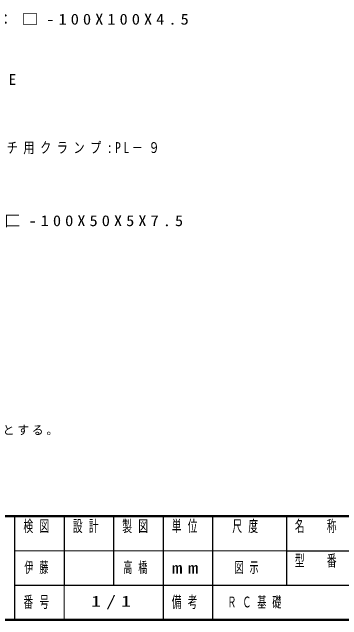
# Model space of a CAD drawing. Units: millimetres on the paper. Extents: x -365 to 12, y -38 to 257.
# Drawn here: x -238 to -171.3, y 0 to 123 of the extents above; entities that cross this region are included whole.
import ezdxf

# ---------------------------------------------------------------- set-up
doc = ezdxf.new("R2010")
doc.units = ezdxf.units.MM
doc.layers.add('LY_1', color=7, linetype='Continuous', lineweight=25)
doc.layers.add('LY_2', color=7, linetype='Continuous', lineweight=13)
doc.styles.add('ＭＳ ゴシック', font='')
doc.styles.get('ＭＳ ゴシック').set_extended_font_data('MS Gothic')

msp = doc.modelspace()

# ---------------------------------------------------------------- linework, layer by layer
at = {"layer": 'LY_2', "lineweight": 50}
for p, q in [((-365, 21), (0, 21)), ((-365, 0), (0, 0))]:
    msp.add_line(p, q, dxfattribs=at)
at = {"layer": 'LY_2', "color": 211, "lineweight": 25}
for p, q in [((-237.5, 21), (-237.5, 0)), ((-227.5, 21), (-227.5, 7)), ((-217.5, 21), (-217.5, 7)), ((-207.5, 21), (-207.5, 0)), ((-197.5, 21), (-197.5, 7)), ((-182.5, 21), (-182.5, 7)), ((-182.5, 14), (-70, 14)), ((-237.5, 7), (0, 7))]:
    msp.add_line(p, q, dxfattribs=at)
at = {"layer": 'LY_2'}
for p, q in [((-237.5, 14), (-182.5, 14)), ((-227.5, 7), (-227.5, 0))]:
    msp.add_line(p, q, dxfattribs=at)
at = {"layer": 'LY_2', "lineweight": 25}
msp.add_line((-197.5, 7), (-197.5, 0), dxfattribs=at)

# ---------------------------------------------------------------- texts
at = {"layer": 'LY_1', "style": 'ＭＳ ゴシック'}
for s, insert, char_height, attachment_point in [('\\T1.5;\\W1.1;柱：□-100X100X4.5', (-245.941, 121.493), 2.199, 4), ('\\T1.5;\\W1.05;座:PE', (-248.169, 109.29), 2.199, 4), ('\\T1.5;\\W0.75;ベンチ用クランプ:PL－９', (-245.843, 95.492), 2.199, 4), ('\\T1.5;\\W1.1;貫：匚-100X50X5X7.5', (-249.545, 80.686), 2.199, 4), ('\\T1.23;鋼材は、電気亜鉛メッキ処理の上、ポリエステル樹脂粉体塗装（チャコールグレー）仕上げとする。', (-361.002, 37.296), 1.76, 7), ('\\T1.64;\\W0.6;伊藤', (-232.5, 10.5), 2.199, 5), ('\\T1.64;\\W0.6;高橋', (-212.5, 10.5), 2.199, 5), ('\\T1.64;\\W0.6;図示', (-190, 10.5), 2.199, 5), ('\\T1.5;\\W1.35;1/1', (-217.5, 3.5), 2.199, 5), ('\\T1.64;\\W0.6;ＲＣ基礎', (-194.5, 3.5), 2.199, 4)]:
    msp.add_mtext(s, dxfattribs=dict(at, insert=insert, char_height=char_height, attachment_point=attachment_point))
at = {"layer": 'LY_2', "color": 4, "char_height": 2.346, "style": 'ＭＳ ゴシック'}
for s, insert, attachment_point in [('\\T1.64;\\W0.6;検図', (-232.5, 20.167), 2), ('\\T1.64;\\W0.6;設計', (-222.5, 20.167), 2), ('\\T1.64;\\W0.6;製図', (-212.5, 20.167), 2), ('\\T1.64;\\W0.6;単位', (-202.5, 20.167), 2), ('\\T1.64;\\W0.6;尺度', (-190.25, 20.167), 2), ('\\T1.64;\\W0.6;名\u3000称', (-176, 20.167), 2), ('\\T1.64;\\W0.6;型\u3000番', (-176, 13.167), 2), ('\\T1.5;\\W1.35;mm', (-202.5, 10.5), 5), ('\\T1.64;\\W0.6;番号', (-232.5, 3.5), 5), ('\\T1.64;\\W0.6;備考', (-202.5, 3.5), 5)]:
    msp.add_mtext(s, dxfattribs=dict(at, insert=insert, attachment_point=attachment_point))

doc.saveas('drawing.dxf')
